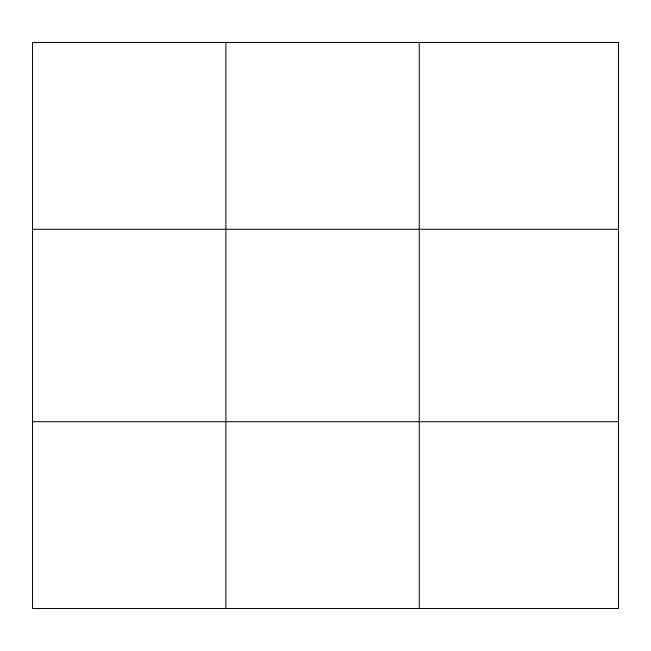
<?xml version="1.0" encoding="UTF-8"?>
<svg xmlns="http://www.w3.org/2000/svg" width="651" height="651" viewBox="0 0 651 651"><rect width="100%" height="100%" fill="white"/><g stroke="black" fill="none" stroke-linecap="round" stroke-linejoin="round"><path stroke-width="0.98" d="M225.897 42.518L225.897 608.482M419.244 42.518L419.244 608.482M32.55 229.282L618.45 229.282M32.55 421.718L618.45 421.718M618.45 42.518L618.45 608.482L32.55 608.482L32.55 42.518L618.45 42.518"/></g></svg>
